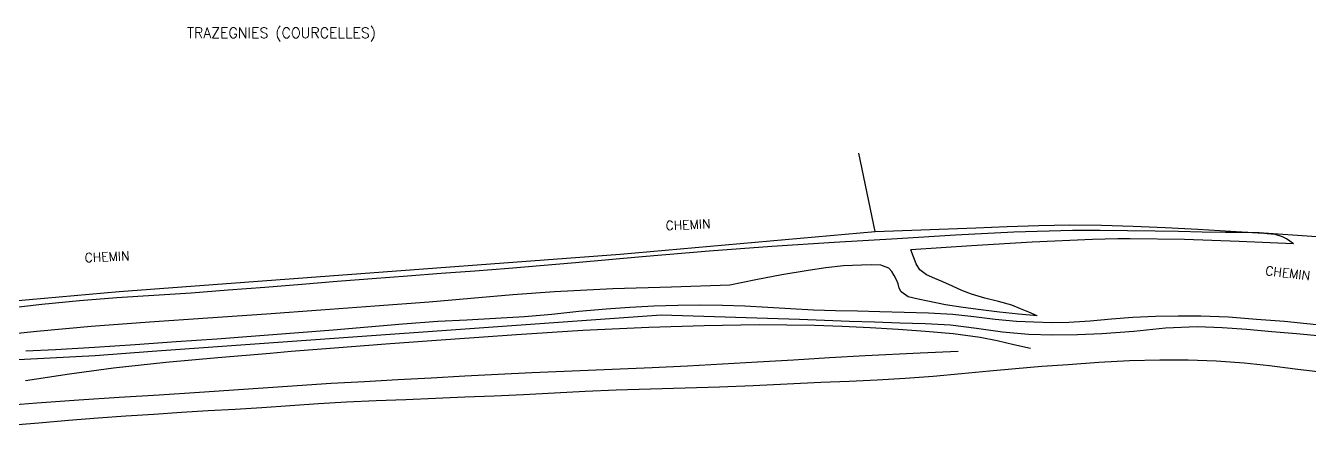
# Model space of a CAD drawing. Header units: millimetres. Extents: x 145000 to 146000, y 128000 to 128940.
# Drawn here: x 145418.2 to 145666.7, y 128161.7 to 128239 of the extents above; entities that cross this region are included whole.
import ezdxf
from ezdxf.enums import TextEntityAlignment as Align

# ---------------------------------------------------------------- set-up
doc = ezdxf.new("R2010")
doc.units = ezdxf.units.MM
for name, color, linetype in [('W0071', 7, 'CONTINUOUS'), ('W0211', 2, 'CONTINUOUS'), ('W0214', 2, 'CONTINUOUS'), ('W0330', 7, 'CONTINUOUS'), ('W0980', 7, 'CONTINUOUS'), ('W0989', 7, 'CONTINUOUS')]:
    doc.layers.add(name, color=color, linetype=linetype)
doc.styles.get("Standard").update_dxf_attribs({"font": 'romans.shx', "width": 0.85})

msp = doc.modelspace()

# ---------------------------------------------------------------- linework, layer by layer
at = {"layer": 'W0071'}
for points in [[(145670.65, 128180.84), (145666.29, 128181.3), (145661.94, 128181.77), (145656.53, 128182.18), (145651.13, 128182.59), (145645.73, 128182.82), (145641.35, 128182.83), (145636.97, 128182.72), (145632.59, 128182.53), (145628.45, 128182.21), (145624.32, 128181.81), (145620.18, 128181.57), (145616.8, 128181.54), (145613.41, 128181.61), (145610.03, 128181.76), (145605.92, 128182.15), (145601.82, 128182.66), (145597.71, 128183.1), (145593, 128183.37), (145588.29, 128183.54), (145583.58, 128183.67), (145579.3, 128183.76), (145575.02, 128183.83), (145570.74, 128183.94), (145566.32, 128184.19), (145561.91, 128184.49), (145557.49, 128184.73), (145553.16, 128184.85), (145548.83, 128184.91), (145544.49, 128184.88), (145539.85, 128184.73), (145535.21, 128184.48), (145530.58, 128184.17), (145525.32, 128183.7), (145520.07, 128183.15), (145514.8, 128182.66), (145509.21, 128182.32), (145503.61, 128182.05), (145498.02, 128181.75), (145491.26, 128181.25), (145484.5, 128180.68), (145477.74, 128180.12), (145470.24, 128179.53), (145462.73, 128178.95), (145455.22, 128178.38), (145447.33, 128177.82), (145439.43, 128177.27), (145431.53, 128176.77), (145424.03, 128176.32), (145418.23, 128176)], [(145442.71, 128176), (145541.27, 128183.03), (145568.07, 128182.21), (145572.89, 128182.04), (145577.71, 128181.86), (145582.53, 128181.68), (145587.46, 128181.53), (145592.39, 128181.38), (145597.3, 128181.1), (145602.33, 128180.51), (145607.35, 128179.79), (145612.39, 128179.29), (145617.12, 128179.18), (145621.86, 128179.27), (145626.6, 128179.45), (145632.76, 128179.92), (145638.9, 128180.53), (145645.06, 128180.81), (145649.86, 128180.64), (145654.67, 128180.26), (145659.47, 128179.82), (145664.25, 128179.44), (145669.03, 128178.98)], [(145319.67, 128169.39), (145431.65, 128175.21), (145442.71, 128176)]]:
    msp.add_lwpolyline(points, dxfattribs=at)
at = {"layer": 'W0211'}
for points in [[(145663.67, 128196.82), (145662.98, 128197.29), (145662.3, 128197.76), (145661.58, 128198.16), (145660.13, 128198.59), (145658.59, 128198.76), (145657.05, 128198.94), (145654.86, 128198.96), (145652.68, 128198.98), (145650.5, 128199), (145645.97, 128199.07), (145641.45, 128199.15), (145636.92, 128199.22), (145631.57, 128199.31), (145626.22, 128199.38), (145620.88, 128199.39), (145609.55, 128199.08), (145598.23, 128198.47), (145586.92, 128197.79), (145574.78, 128197.07), (145562.66, 128196.28), (145550.54, 128195.4), (145537.6, 128194.31), (145524.68, 128193.13), (145511.75, 128192.02), (145505.21, 128191.53), (145498.67, 128191.06), (145492.14, 128190.57), (145485.32, 128190.04), (145478.5, 128189.48), (145471.69, 128188.93), (145464.54, 128188.37), (145457.4, 128187.81), (145450.26, 128187.27), (145443.05, 128186.79), (145435.85, 128186.33), (145428.66, 128185.78), (145421.38, 128185.03), (145414.12, 128184.19)], [(145614.08, 128182.84), (145612.44, 128183.55), (145610.81, 128184.25), (145609.15, 128184.9), (145606.57, 128185.65), (145603.95, 128186.27), (145601.37, 128187.04), (145599.49, 128187.77), (145597.64, 128188.59), (145595.81, 128189.45), (145594.22, 128190.12), (145592.65, 128190.82), (145591.36, 128191.79), (145590.64, 128192.95), (145590.13, 128194.29), (145589.61, 128195.64)], [(145412.28, 128165.4), (145420.39, 128166.02), (145428.5, 128166.61), (145436.3, 128167.12), (145444.1, 128167.59), (145451.89, 128168.08), (145460.39, 128168.66), (145468.89, 128169.26), (145477.39, 128169.81), (145483.83, 128170.18), (145490.27, 128170.52), (145496.7, 128170.87), (145503.22, 128171.23), (145509.73, 128171.58), (145516.25, 128171.91), (145524.01, 128172.24), (145531.77, 128172.54), (145539.53, 128172.87), (145546.33, 128173.21), (145553.12, 128173.57), (145559.92, 128173.95), (145566.87, 128174.36), (145573.82, 128174.79), (145580.78, 128175.18), (145591.43, 128175.69), (145598.73, 128176)]]:
    msp.add_lwpolyline(points, dxfattribs=at)
at = {"layer": 'W0214'}
for points in [[(145663.67, 128196.82), (145653.14, 128197.23), (145642.61, 128197.64), (145632.08, 128197.77), (145629.66, 128197.74), (145627.23, 128197.69), (145624.8, 128197.64), (145613.06, 128197.14), (145601.34, 128196.39), (145589.61, 128195.64)], [(145614.08, 128182.84), (145610.43, 128183.21), (145606.79, 128183.57), (145603.15, 128184.01), (145599.72, 128184.46), (145596.29, 128184.97), (145592.92, 128185.72), (145591.01, 128186.09), (145589.11, 128186.53), (145587.71, 128187.48), (145587.36, 128188.21), (145587.12, 128189.04), (145586.82, 128189.84), (145586.4, 128190.66), (145585.93, 128191.44), (145585.36, 128192.09), (145583.82, 128192.69), (145581.93, 128192.71), (145580.05, 128192.66), (145576.59, 128192.56), (145573.13, 128192.14), (145569.69, 128191.65), (145564.63, 128190.82), (145559.6, 128189.82), (145554.58, 128188.82), (145543.25, 128188.44), (145531.92, 128188.06), (145520.6, 128187.5), (145512.52, 128186.9), (145504.44, 128186.21), (145496.36, 128185.54), (145485.85, 128184.75), (145475.34, 128183.98), (145464.83, 128183.22), (145453.51, 128182.44), (145442.2, 128181.67), (145430.89, 128180.8), (145420.38, 128179.81), (145409.88, 128178.73)], [(145469.64, 128176), (145477.19, 128176.62), (145488.82, 128177.52), (145500.45, 128178.35), (145513.26, 128179.26), (145526.08, 128180.09), (145538.9, 128180.69), (145549.58, 128181.01), (145560.26, 128181.17), (145570.93, 128181.05), (145576.33, 128180.87), (145581.74, 128180.62), (145587.14, 128180.28), (145592.45, 128179.91), (145597.77, 128179.44), (145603.04, 128178.72), (145606.29, 128178.08), (145609.52, 128177.33), (145612.75, 128176.59)], [(145418.22, 128170.38), (145426.72, 128171.66), (145435.23, 128172.83), (145445.33, 128173.9), (145455.45, 128174.81), (145465.57, 128175.66), (145469.64, 128176)]]:
    msp.add_lwpolyline(points, dxfattribs=at)
at = {"layer": 'W0330'}
for points in [[(145582.66, 128199.15), (145579.52, 128214.35)], [(145674.95, 128211.53), (145677.56, 128197.51), (145657.89, 128198.88), (145657.05, 128198.94)], [(145582.66, 128199.15), (145602.17, 128199.87), (145608.23, 128200.12), (145614.3, 128200.36), (145620.36, 128200.48), (145626.51, 128200.4), (145632.67, 128200.2), (145638.82, 128199.94), (145645.18, 128199.62), (145651.53, 128199.25), (145657.89, 128198.88)], [(145353.92, 128180.34), (145392.71, 128183.7), (145436.35, 128187.59), (145472.72, 128190.29), (145533.35, 128194.81), (145582.66, 128199.15)], [(145415.07, 128161.69), (145420.79, 128162.19), (145426.52, 128162.68), (145432.25, 128163.14), (145437.63, 128163.52), (145443.01, 128163.87), (145448.39, 128164.21), (145453.58, 128164.53), (145458.76, 128164.84), (145463.94, 128165.15), (145469.41, 128165.51), (145474.89, 128165.88), (145480.37, 128166.21), (145486.1, 128166.48), (145491.83, 128166.71), (145497.56, 128166.94), (145503.25, 128167.17), (145508.93, 128167.4), (145514.61, 128167.65), (145520.59, 128167.95), (145526.57, 128168.27), (145532.55, 128168.54), (145539.21, 128168.76), (145545.88, 128168.92), (145552.55, 128169.12), (145559.1, 128169.4), (145565.65, 128169.72), (145572.2, 128170.04), (145577.64, 128170.26), (145583.08, 128170.48), (145588.51, 128170.78), (145593.95, 128171.21), (145599.38, 128171.72), (145604.81, 128172.21), (145609.89, 128172.66), (145614.98, 128173.1), (145620.08, 128173.48), (145625.99, 128173.89), (145631.91, 128174.23), (145637.83, 128174.38), (145643.26, 128174.33), (145648.69, 128174.13), (145654.12, 128173.77), (145659.06, 128173.27), (145663.99, 128172.64), (145668.92, 128172.01)]]:
    msp.add_lwpolyline(points, dxfattribs=at)

# ---------------------------------------------------------------- texts
at = {"layer": 'W0980'}
msp.add_text('TRAZEGNIES (COURCELLES)', height=2, dxfattribs=at).set_placement((145467.74, 128237.47), align=Align.MIDDLE)
at = {"layer": 'W0989'}
for rotation, p in [(2.5063, (145542.12, 128200.31)), (2.5063, (145429.64, 128194.11)), (353.4015, (145658.25, 128191.63))]:
    msp.add_text('CHEMIN', height=1.75, rotation=rotation, dxfattribs=at).set_placement(p, align=Align.MIDDLE_LEFT)

doc.saveas('drawing.dxf')
